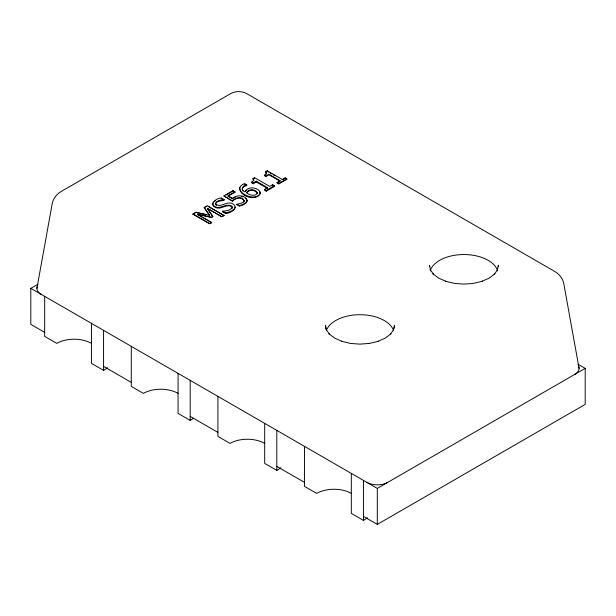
<?xml version="1.0" encoding="UTF-8"?>
<svg xmlns="http://www.w3.org/2000/svg" width="616" height="616" viewBox="0 0 616 616"><rect width="100%" height="100%" fill="white"/><g stroke="black" fill="none" stroke-linecap="round" stroke-linejoin="round"><path stroke-width="0.92" d="M242.18 189.251C241.834 186.286 246.346 186.663 246.8 184.831L244.652 183.591C229.021 189.72 254.986 203.395 259.998 193.516A7.531 4.351 0 0 0 259.444 190.952C255.825 186.833 247.424 186.563 244.845 191.907C240.355 190.059 242.612 184.9 246.8 184.831M247.139 200.323C247.078 204.165 242.234 205.143 239.324 206.021L236.952 204.651C238.446 203.072 242.904 203.888 244.105 201.078M498.228 266.343L498.398 265.311L497.22 270.463M36.922 288.35L52.083 204.327C52.845 198.783 56.58 194.163 61.323 191.391L230.992 93.432C235.728 90.991 241.672 90.991 246.408 93.432L554.677 271.41C559.42 274.189 563.155 278.802 563.917 284.346L579.078 368.368M393.27 330.476L394.448 325.325L394.278 328.174M235.235 207.045C234.134 211.042 228.998 211.889 225.579 212.867L222.792 211.257L222.792 211.896L225.579 213.506C229.837 213.498 239.216 208.508 233.195 204.119C227.52 200.023 220.944 208.431 215.7 204.073M212.62 204.05L213.398 202.418M239.901 187.526C238.831 196.011 255.101 201.609 259.998 194.156A7.531 4.351 0 0 0 259.444 191.591M232.124 208.508L232.132 207.091C227.127 202.81 221.036 210.403 215.438 207.43C208.393 204.25 216.655 197.813 221.352 198.029L224.016 199.569C222.584 201.609 216.801 200.185 215.577 203.811M247.024 201.17L245.792 202.864L242.034 204.859L239.324 205.621L236.952 204.25M243.828 202.002L244.144 200.516C241.788 195.819 235.32 197.613 232.501 200.893L232.501 201.293L223.877 195.911L233.064 190.614L235.027 192.146L228.02 196.196L232.471 198.768L233.195 198.267M393.747 329.583L390.251 334.45L390.937 333.849L385.254 338.122L377.847 341.403L378.363 341.279L369.23 343.466M497.697 269.569L494.201 274.436L494.887 273.835L489.204 278.109L481.797 281.389L482.313 281.266L473.18 283.452L463.925 284.107L454.67 283.452L445.537 281.266L446.053 281.389L438.646 278.109L432.963 273.835L433.649 274.436L430.153 269.569M265.696 174.667L266.435 173.473L265.434 171.779L267.175 170.771L282.259 179.479L285.231 177.77L286.94 179.233L278.779 183.945L277.069 182.482L280.103 180.727L280.103 181.204L268.884 174.728L265.85 176.484L264.326 175.599L266.366 173.373L265.434 171.779M245.622 191.099L246.277 190.459M232.501 201.293C235.32 198.013 241.788 196.219 244.144 200.916M247.216 192.223C249.911 189.189 255.563 189.928 257.349 193.486M232.471 198.768L232.471 198.367C236.498 194.671 245.645 194.579 247.139 200.724M266.736 188.003L256.318 181.989L253.284 183.737L251.759 182.852L251.759 182.059L253.8 180.311L252.868 178.717L254.608 177.708L269.692 186.417L272.665 184.7L274.374 185.693L274.374 186.486L266.212 191.199L264.503 190.213L264.503 189.412L267.536 187.664L267.536 188.465M214.199 201.648L215.292 200.924M44.66 332.363L30.8 324.363L30.8 288.35L38.038 284.176M197.328 214.314L211.75 222.645L209.671 223.847L192.939 214.183L195.973 212.189L209.471 215.392L204.189 207.684L207.276 205.659L224.016 215.561L221.791 216.847L208.17 208.986M265.434 172.257L267.175 171.256L268.769 172.172M192.939 214.183L195.973 212.428L205.867 214.607M204.189 207.684L206.506 206.345M226.172 194.987L233.064 191.014L235.027 192.146M235.027 191.745L228.02 195.796L232.471 198.367M216.532 205.467L215.7 204.712L215.577 203.172C217.202 200.254 221.082 200.031 224.016 199.569M251.759 182.059L253.284 182.937L256.318 181.189L267.536 187.664M264.326 175.121L265.85 175.999L268.884 174.251L280.103 180.727M197.328 214.075L211.473 217.24L212.82 216.462L207.369 208.524M198.213 214.514L211.473 217.487L212.82 216.462M222.792 211.257C226.041 210.818 230.53 210.618 232.317 207.369L232.132 206.445C226.495 201.886 217.202 212.235 212.659 204.235M222.792 211.896L222.946 211.165M236.952 204.651L237.106 204.165M277.069 182.96L279.348 181.643M283.006 179.533L284.484 178.679M264.503 189.412L266.212 190.398L274.374 185.693M277.069 182.482L278.779 183.468L286.94 178.756M192.939 213.937L209.671 223.6L211.75 222.399M207.369 208.285L221.791 216.609L224.016 215.323M30.8 288.35L377.3 488.403L585.2 368.368L585.2 404.381L377.3 524.409L363.44 516.408M233.895 197.836L235.481 197.089M369.492 343.405L359.975 344.128L350.72 343.466L341.587 341.279L342.103 341.403L334.696 338.122L329.013 333.849L329.699 334.45L326.203 329.583M241.665 196.373L243.089 196.812M270.355 173.088L271.941 174.005M273.527 174.921L275.113 175.837M577.962 364.195L585.2 368.368M244.652 184.23L246.8 185.47M223.877 195.911L232.501 200.893M222.014 199.053L224.016 200.208M208.077 206.36L224.016 215.561M198.129 214.776L211.75 222.645M103.565 366.374L131.285 382.374M190.19 416.385L217.91 432.386M276.815 466.397L304.535 482.397M107.523 367.729A41.649 24.047 0 0 1 103.565 370.37L91.438 363.371L91.438 323.361M193.409 418.295A41.649 24.047 0 0 1 190.19 420.382L178.062 413.382L178.062 373.373M280.773 467.752A41.649 24.047 0 0 1 276.815 470.401L264.688 463.394L264.688 423.385M367.398 517.763A41.649 24.047 0 0 1 363.44 520.412L351.312 513.405L351.312 473.396M245.645 198.275L246.931 199.884M204.189 207.446L209.471 215.153M207.862 209.263L212.82 216.701M242.388 190.036L242.904 190.852M253.869 180.727L252.868 178.717M430.63 270.463L429.452 265.311L429.622 266.343M326.68 330.476L325.502 325.325L325.671 329.083M377.3 488.403L377.3 524.409M363.44 480.403L363.44 520.412M304.535 446.392L304.535 486.401L316.663 493.401A24.501 14.145 0 0 1 351.312 493.401M285.231 177.77L285.231 178.247M278.779 183.468L278.779 183.945M276.815 430.384L276.815 470.401M272.665 184.7L272.665 185.501M268.884 174.251L268.884 174.728M267.175 170.771L267.175 171.256M266.212 190.398L266.212 191.199M265.85 175.999L265.85 176.484M256.318 181.189L256.318 181.989M254.608 177.708L254.608 178.509M253.284 182.937L253.284 183.737M239.324 205.621L239.324 206.021M233.064 190.614L233.064 191.014M225.579 212.867L225.579 213.506M223.847 199.669L223.847 200.308M221.352 198.029L221.352 198.668M217.91 396.381L217.91 436.39L230.037 443.389A24.501 14.145 0 0 1 264.688 443.389M190.19 380.372L190.19 420.382M131.285 346.369L131.285 386.378L143.412 393.378A24.501 14.145 0 0 1 178.062 393.378M103.565 330.361L103.565 370.37M44.66 296.35L44.66 336.367L56.788 343.366A24.501 14.145 0 0 1 91.438 343.366M387.749 482.367A14.784 8.532 0 0 1 366.851 482.367M578.578 366.166A14.784 8.532 0 0 1 574.751 374.405M41.249 294.386A14.784 8.532 0 0 1 37.422 286.14M430.145 270.901A34.303 19.804 0 0 1 463.925 254.539A34.303 19.804 0 0 1 497.705 270.901M326.842 329.398A34.303 19.804 0 0 1 359.975 314.714A34.303 19.804 0 0 1 393.108 329.398M257.349 192.846C255.655 197.228 249.287 194.933 246.439 192.823C248.402 188.504 255.363 188.796 257.349 192.846"/></g></svg>
